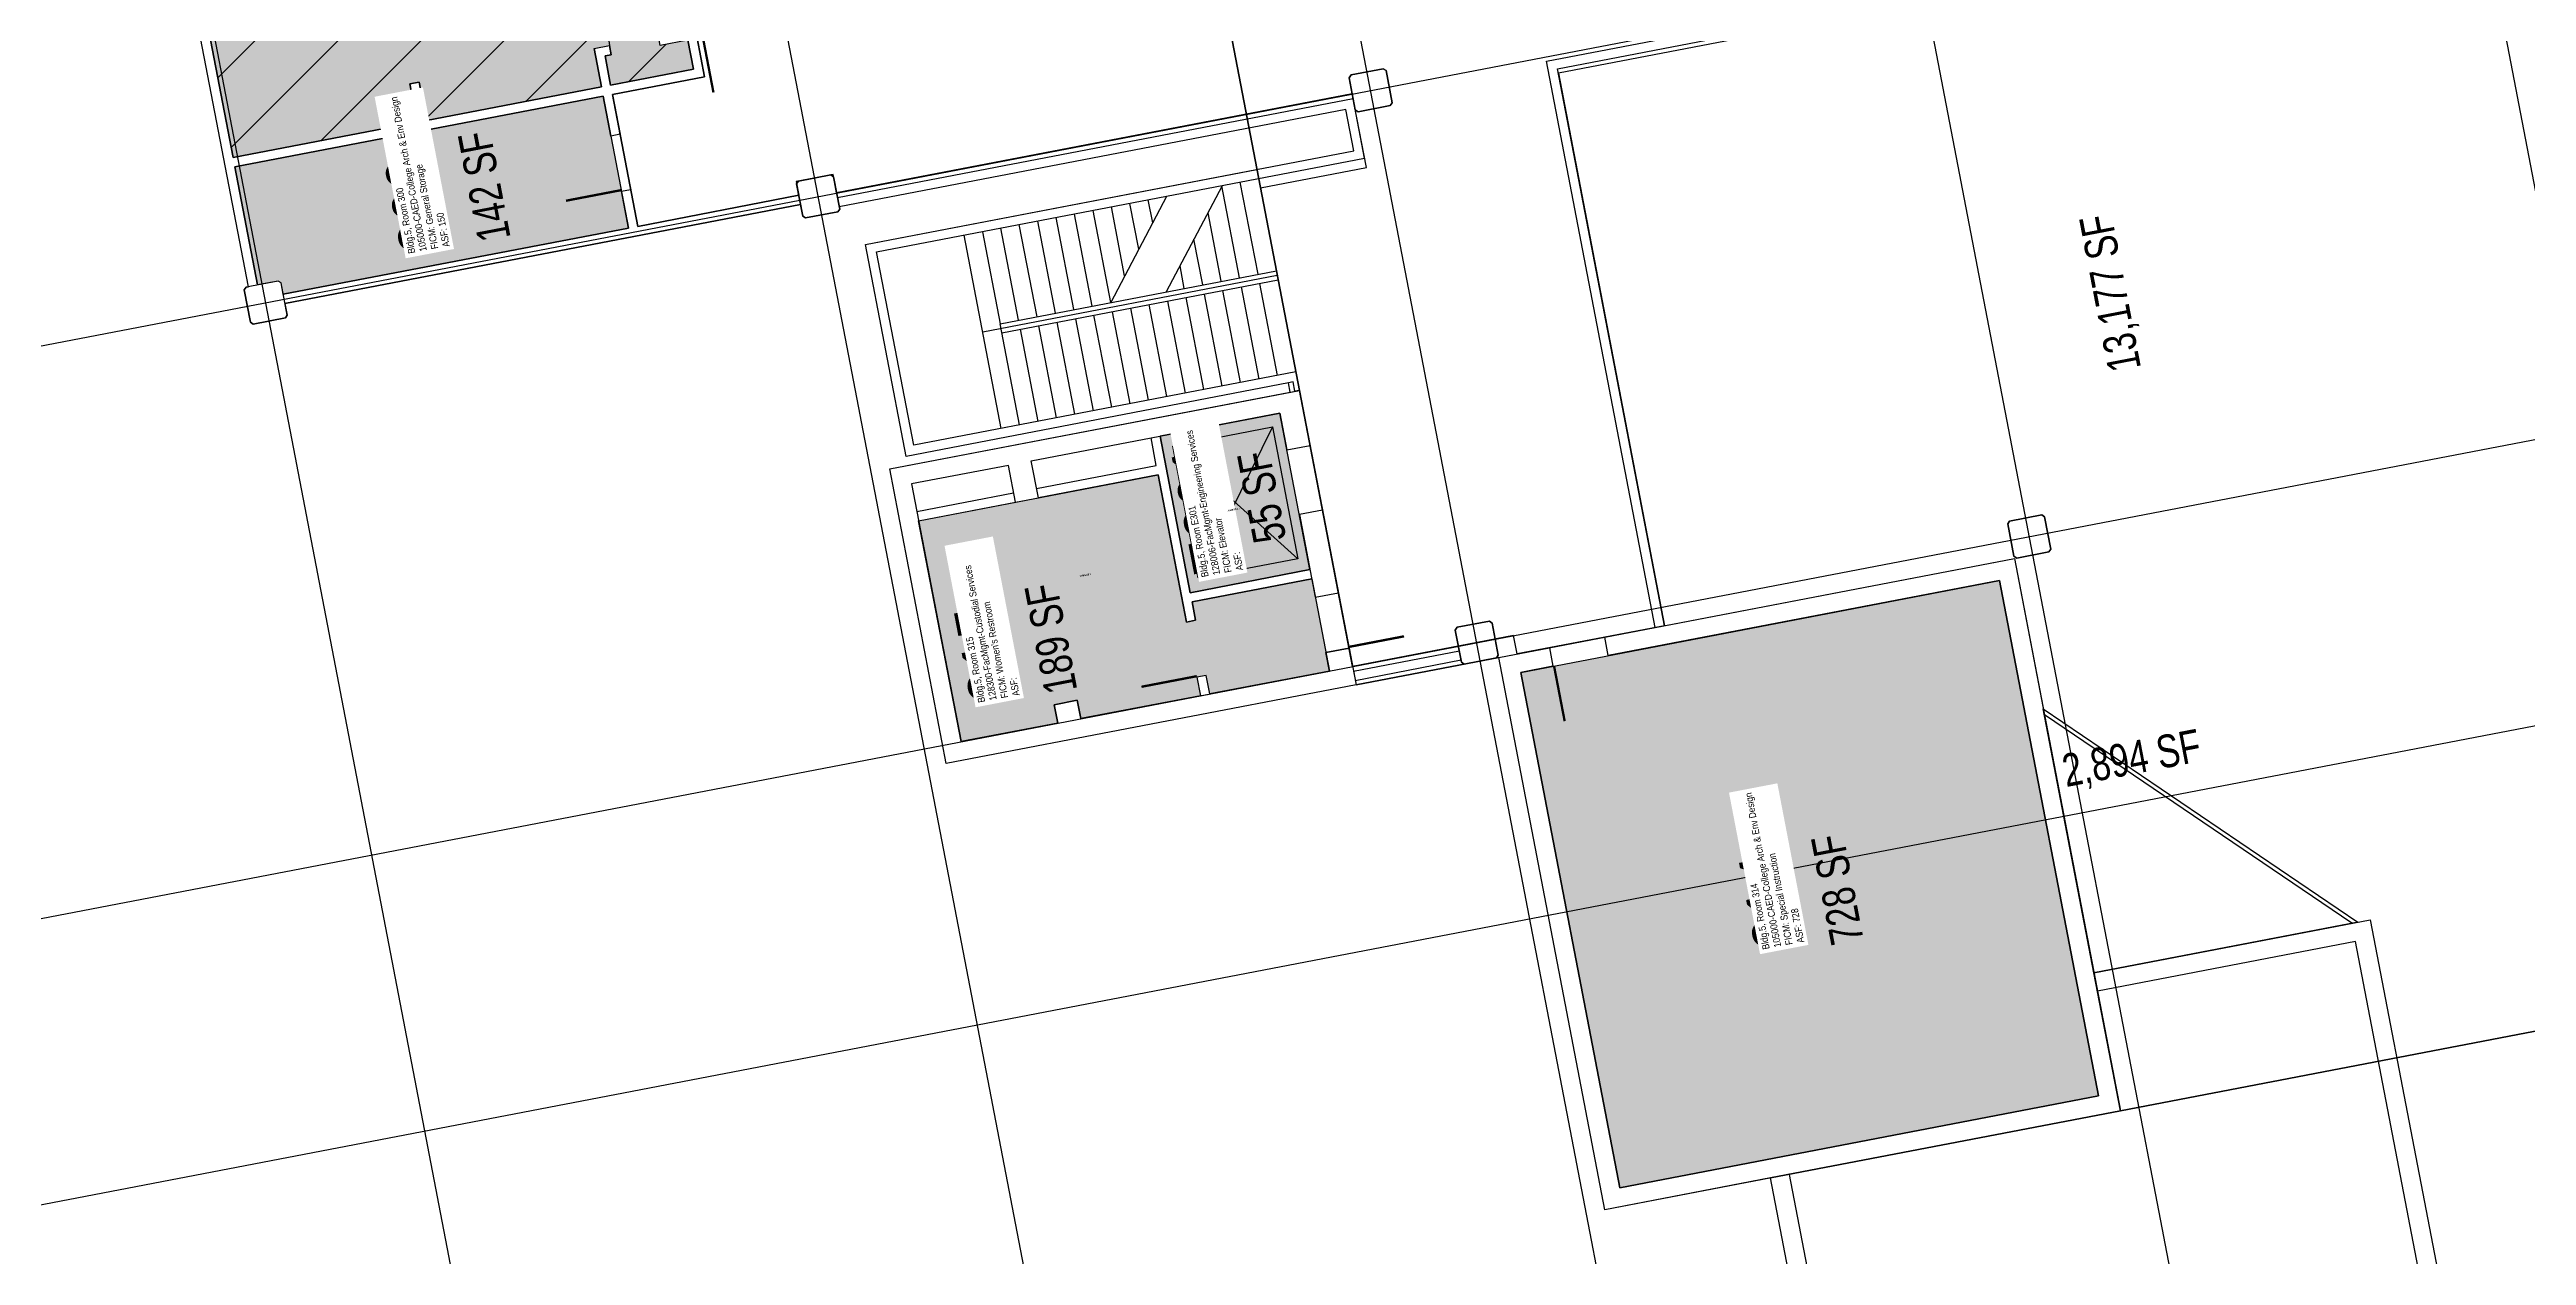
# Model space of a CAD drawing. Header units: inches. Extents: x 69199011 to 69202885, y 27673835 to 27677097.
# Drawn here: x 69199806 to 69201391, y 27674951 to 27675723 of the extents above; entities that cross this region are included whole.
import ezdxf
from ezdxf.enums import TextEntityAlignment as Align

# ---------------------------------------------------------------- set-up
doc = ezdxf.new("R2010")
doc.units = ezdxf.units.IN
doc.header["$LTSCALE"] = 10
doc.header["$MEASUREMENT"] = 0
doc.layers.get('0').update_dxf_attribs({"linetype": 'CONTINUOUS'})
for name, color, linetype in [('A-DOOR', 2, 'CONTINUOUS'), ('A-FLOR', 3, 'CONTINUOUS'), ('A-GRID', 1, 'CONTINUOUS'), ('A-IDEN-ICON', 4, 'CONTINUOUS'), ('A-IDEN-RNUM', 7, 'CONTINUOUS'), ('A-IDEN-SNUM', 4, 'CONTINUOUS'), ('A-IDEN-VNUM', 4, 'CONTINUOUS'), ('A-ROOF', 2, 'CONTINUOUS'), ('A-WALL', 5, 'CONTINUOUS'), ('AREA-ASSIGN', 7, 'CONTINUOUS'), ('AREA-GROSS', 1, 'CONTINUOUS'), ('AREA-OUTSIDE', 3, 'CONTINUOUS'), ('AREA-TEXT', 3, 'CONTINUOUS'), ('Rooms-Capacity', 4, 'CONTINUOUS'), ('Rooms-Category-Color', 7, 'CONTINUOUS'), ('Rooms-College-Color', 7, 'CONTINUOUS'), ('Rooms-Department-Color', 7, 'CONTINUOUS'), ('Rooms-Division-Color', 7, 'CONTINUOUS'), ('Rooms-Information', 7, 'CONTINUOUS')]:
    doc.layers.add(name, color=color, linetype=linetype)
doc.styles.add('CP_AREA', font='arial.ttf', dxfattribs={"height": 15})
doc.styles.add('CP_ROOMSNUMBER', font='arial.ttf', dxfattribs={"height": 1})
doc.styles.add('CP_ROOMVNUMBER', font='arial.ttf', dxfattribs={"width": 0.85, "height": 0.075})

# ---------------------------------------------------------------- blocks, each defined once
blk = doc.blocks.new('CPWOMEN')
at = {"const_width": 0.015}
blk.add_lwpolyline([(-0.0375, 0, 1), (0.0475, 0, 1)], format="xyb", close=True, dxfattribs=at)
for points in [[(0.005, -0.04), (0.005, -0.1)], [(-0.025, -0.07), (0.035, -0.07)]]:
    blk.add_lwpolyline(points, dxfattribs=at)

msp = doc.modelspace()

# ---------------------------------------------------------------- hatches: boundary and pattern name
at = {"layer": 'Rooms-Capacity'}
h = msp.add_hatch(dxfattribs=at)
h.set_pattern_fill('ANSI31', color=256, scale=300, style=0)
h.set_pattern_definition([(45, (0, 0), (-26.516504294, 26.516504294), [])])
h.paths.add_polyline_path([(69199808.2, 27676256.1), (69199821.4, 27676258.6), (69199822.6, 27676260.4), (69199821.2, 27676267.7), (69200151.2, 27676331.1), (69200152.6, 27676323.8), (69200154.3, 27676322.6), (69200161.7, 27676324), (69200225.1, 27675994), (69200217.7, 27675992.6), (69200216.5, 27675990.9), (69200220.5, 27675970.2), (69200222.2, 27675969), (69200229.6, 27675970.5), (69200272.6, 27675746.6), (69200196, 27675731.8), (69200197.2, 27675725.9), (69200214.8, 27675729.3), (69200218.4, 27675710.7), (69200165.4, 27675700.5), (69200161.8, 27675719.2), (69200165.7, 27675719.9), (69200164.6, 27675725.8), (69200154.8, 27675723.9), (69200159.5, 27675699.4), (69200047.5, 27675677.9), (69200042.8, 27675702.4), (69200036.9, 27675701.3), (69200041.7, 27675676.7), (69199923.8, 27675654.1), (69199876.1, 27675902.5), (69199889.3, 27675905.1), (69199890.5, 27675906.8), (69199886.6, 27675927.5), (69199884.8, 27675928.7), (69199871.5, 27675926.1)])
at = {"layer": 'Rooms-Category-Color', "true_color": 0xe3f498}
for points in [[(69199808.2, 27676256.1), (69199821.4, 27676258.6), (69199822.6, 27676260.4), (69199821.2, 27676267.7), (69200151.2, 27676331.1), (69200152.6, 27676323.8), (69200154.3, 27676322.6), (69200161.7, 27676324), (69200225.1, 27675994), (69200217.7, 27675992.6), (69200216.5, 27675990.9), (69200220.5, 27675970.2), (69200222.2, 27675969), (69200229.6, 27675970.5), (69200272.6, 27675746.6), (69200196, 27675731.8), (69200197.2, 27675725.9), (69200214.8, 27675729.3), (69200218.4, 27675710.7), (69200165.4, 27675700.5), (69200161.8, 27675719.2), (69200165.7, 27675719.9), (69200164.6, 27675725.8), (69200154.8, 27675723.9), (69200159.5, 27675699.4), (69200047.5, 27675677.9), (69200042.8, 27675702.4), (69200036.9, 27675701.3), (69200041.7, 27675676.7), (69199923.8, 27675654.1), (69199876.1, 27675902.5), (69199889.3, 27675905.1), (69199890.5, 27675906.8), (69199886.6, 27675927.5), (69199884.8, 27675928.7), (69199871.5, 27675926.1)], [(69200747.8, 27675324.6), (69201054.2, 27675383.5), (69201117.6, 27675053.5), (69200811.2, 27674994.7)]]:
    msp.add_hatch(color=61, dxfattribs=at).paths.add_polyline_path(points)
at = {"layer": 'Rooms-Category-Color', "true_color": 0xe3c5e1}
msp.add_hatch(color=254, dxfattribs=at).paths.add_polyline_path([(69199924.9, 27675648.2), (69200160.6, 27675693.5), (69200176.9, 27675609), (69199955.9, 27675566.6), (69199954.5, 27675573.9), (69199952.7, 27675575.1), (69199939.5, 27675572.6)])
at = {"layer": 'Rooms-Category-Color', "true_color": 0xadadad}
for points in [[(69200517.1, 27675475.8), (69200536.3, 27675375.6), (69200612.9, 27675390.4), (69200593.7, 27675490.5)], [(69200362.5, 27675421.7), (69200515.7, 27675451.1), (69200533.8, 27675356.8), (69200539.7, 27675358), (69200537.5, 27675369.8), (69200614.1, 27675384.5), (69200625.4, 27675325.5), (69200548.8, 27675310.8), (69200546.5, 27675322.6), (69200540.6, 27675321.5), (69200542.9, 27675309.7), (69200466.3, 27675295), (69200464, 27675306.8), (69200449.3, 27675303.9), (69200451.6, 27675292.2), (69200389.7, 27675280.3)]]:
    msp.add_hatch(color=253, dxfattribs=at).paths.add_polyline_path(points)
at = {"layer": 'Rooms-College-Color', "true_color": 0xe3f498}
for points in [[(69199808.2, 27676256.1), (69199821.4, 27676258.6), (69199822.6, 27676260.4), (69199821.2, 27676267.7), (69200151.2, 27676331.1), (69200152.6, 27676323.8), (69200154.3, 27676322.6), (69200161.7, 27676324), (69200225.1, 27675994), (69200217.7, 27675992.6), (69200216.5, 27675990.9), (69200220.5, 27675970.2), (69200222.2, 27675969), (69200229.6, 27675970.5), (69200272.6, 27675746.6), (69200196, 27675731.8), (69200197.2, 27675725.9), (69200214.8, 27675729.3), (69200218.4, 27675710.7), (69200165.4, 27675700.5), (69200161.8, 27675719.2), (69200165.7, 27675719.9), (69200164.6, 27675725.8), (69200154.8, 27675723.9), (69200159.5, 27675699.4), (69200047.5, 27675677.9), (69200042.8, 27675702.4), (69200036.9, 27675701.3), (69200041.7, 27675676.7), (69199923.8, 27675654.1), (69199876.1, 27675902.5), (69199889.3, 27675905.1), (69199890.5, 27675906.8), (69199886.6, 27675927.5), (69199884.8, 27675928.7), (69199871.5, 27675926.1)], [(69200747.8, 27675324.6), (69201054.2, 27675383.5), (69201117.6, 27675053.5), (69200811.2, 27674994.7)]]:
    msp.add_hatch(color=61, dxfattribs=at).paths.add_polyline_path(points)
at = {"layer": 'Rooms-College-Color', "true_color": 0x80bc67}
msp.add_hatch(color=83, dxfattribs=at).paths.add_polyline_path([(69199924.9, 27675648.2), (69200160.6, 27675693.5), (69200176.9, 27675609), (69199955.9, 27675566.6), (69199954.5, 27675573.9), (69199952.7, 27675575.1), (69199939.5, 27675572.6)])
at = {"layer": 'Rooms-College-Color', "true_color": 0xadadad}
for points in [[(69200517.1, 27675475.8), (69200536.3, 27675375.6), (69200612.9, 27675390.4), (69200593.7, 27675490.5)], [(69200362.5, 27675421.7), (69200515.7, 27675451.1), (69200533.8, 27675356.8), (69200539.7, 27675358), (69200537.5, 27675369.8), (69200614.1, 27675384.5), (69200625.4, 27675325.5), (69200548.8, 27675310.8), (69200546.5, 27675322.6), (69200540.6, 27675321.5), (69200542.9, 27675309.7), (69200466.3, 27675295), (69200464, 27675306.8), (69200449.3, 27675303.9), (69200451.6, 27675292.2), (69200389.7, 27675280.3)]]:
    msp.add_hatch(color=253, dxfattribs=at).paths.add_polyline_path(points)
at = {"layer": 'Rooms-Department-Color', "true_color": 0xe3f498}
for points in [[(69199808.2, 27676256.1), (69199821.4, 27676258.6), (69199822.6, 27676260.4), (69199821.2, 27676267.7), (69200151.2, 27676331.1), (69200152.6, 27676323.8), (69200154.3, 27676322.6), (69200161.7, 27676324), (69200225.1, 27675994), (69200217.7, 27675992.6), (69200216.5, 27675990.9), (69200220.5, 27675970.2), (69200222.2, 27675969), (69200229.6, 27675970.5), (69200272.6, 27675746.6), (69200196, 27675731.8), (69200197.2, 27675725.9), (69200214.8, 27675729.3), (69200218.4, 27675710.7), (69200165.4, 27675700.5), (69200161.8, 27675719.2), (69200165.7, 27675719.9), (69200164.6, 27675725.8), (69200154.8, 27675723.9), (69200159.5, 27675699.4), (69200047.5, 27675677.9), (69200042.8, 27675702.4), (69200036.9, 27675701.3), (69200041.7, 27675676.7), (69199923.8, 27675654.1), (69199876.1, 27675902.5), (69199889.3, 27675905.1), (69199890.5, 27675906.8), (69199886.6, 27675927.5), (69199884.8, 27675928.7), (69199871.5, 27675926.1)], [(69199924.9, 27675648.2), (69200160.6, 27675693.5), (69200176.9, 27675609), (69199955.9, 27675566.6), (69199954.5, 27675573.9), (69199952.7, 27675575.1), (69199939.5, 27675572.6)], [(69200747.8, 27675324.6), (69201054.2, 27675383.5), (69201117.6, 27675053.5), (69200811.2, 27674994.7)]]:
    msp.add_hatch(color=61, dxfattribs=at).paths.add_polyline_path(points)
at = {"layer": 'Rooms-Department-Color', "true_color": 0xacacac}
for points in [[(69200517.1, 27675475.8), (69200536.3, 27675375.6), (69200612.9, 27675390.4), (69200593.7, 27675490.5)], [(69200362.5, 27675421.7), (69200515.7, 27675451.1), (69200533.8, 27675356.8), (69200539.7, 27675358), (69200537.5, 27675369.8), (69200614.1, 27675384.5), (69200625.4, 27675325.5), (69200548.8, 27675310.8), (69200546.5, 27675322.6), (69200540.6, 27675321.5), (69200542.9, 27675309.7), (69200466.3, 27675295), (69200464, 27675306.8), (69200449.3, 27675303.9), (69200451.6, 27675292.2), (69200389.7, 27675280.3)]]:
    msp.add_hatch(color=253, dxfattribs=at).paths.add_polyline_path(points)
at = {"layer": 'Rooms-Division-Color', "true_color": 0xe3f498}
for points in [[(69199808.2, 27676256.1), (69199821.4, 27676258.6), (69199822.6, 27676260.4), (69199821.2, 27676267.7), (69200151.2, 27676331.1), (69200152.6, 27676323.8), (69200154.3, 27676322.6), (69200161.7, 27676324), (69200225.1, 27675994), (69200217.7, 27675992.6), (69200216.5, 27675990.9), (69200220.5, 27675970.2), (69200222.2, 27675969), (69200229.6, 27675970.5), (69200272.6, 27675746.6), (69200196, 27675731.8), (69200197.2, 27675725.9), (69200214.8, 27675729.3), (69200218.4, 27675710.7), (69200165.4, 27675700.5), (69200161.8, 27675719.2), (69200165.7, 27675719.9), (69200164.6, 27675725.8), (69200154.8, 27675723.9), (69200159.5, 27675699.4), (69200047.5, 27675677.9), (69200042.8, 27675702.4), (69200036.9, 27675701.3), (69200041.7, 27675676.7), (69199923.8, 27675654.1), (69199876.1, 27675902.5), (69199889.3, 27675905.1), (69199890.5, 27675906.8), (69199886.6, 27675927.5), (69199884.8, 27675928.7), (69199871.5, 27675926.1)], [(69199924.9, 27675648.2), (69200160.6, 27675693.5), (69200176.9, 27675609), (69199955.9, 27675566.6), (69199954.5, 27675573.9), (69199952.7, 27675575.1), (69199939.5, 27675572.6)], [(69200747.8, 27675324.6), (69201054.2, 27675383.5), (69201117.6, 27675053.5), (69200811.2, 27674994.7)]]:
    msp.add_hatch(color=61, dxfattribs=at).paths.add_polyline_path(points)
at = {"layer": 'Rooms-Division-Color', "true_color": 0xadadad}
for points in [[(69200517.1, 27675475.8), (69200536.3, 27675375.6), (69200612.9, 27675390.4), (69200593.7, 27675490.5)], [(69200362.5, 27675421.7), (69200515.7, 27675451.1), (69200533.8, 27675356.8), (69200539.7, 27675358), (69200537.5, 27675369.8), (69200614.1, 27675384.5), (69200625.4, 27675325.5), (69200548.8, 27675310.8), (69200546.5, 27675322.6), (69200540.6, 27675321.5), (69200542.9, 27675309.7), (69200466.3, 27675295), (69200464, 27675306.8), (69200449.3, 27675303.9), (69200451.6, 27675292.2), (69200389.7, 27675280.3)]]:
    msp.add_hatch(color=253, dxfattribs=at).paths.add_polyline_path(points)

# ---------------------------------------------------------------- linework, layer by layer
at = {"layer": 'A-DOOR'}
for points, format in [([(69200195.3, 27675731.7), (69200189.3, 27675763.1), (69200190, 27675763.3, 0.414214), (69200164.6, 27675725.8), (69200165.7, 27675719.9), (69200161.8, 27675719.2), (69200165.4, 27675700.5), (69200218.4, 27675710.7), (69200214.8, 27675729.3), (69200197.2, 27675725.9), (69200196, 27675731.8), (69200222.5, 27675736.9), (69200223.7, 27675731), (69200220.7, 27675730.5), (69200225.4, 27675705.9), (69200166.5, 27675694.6), (69200171.4, 27675669.1), (69200165.5, 27675667.9), (69200160.6, 27675693.5), (69199924.9, 27675648.2), (69199939.5, 27675572.6)], "xyb"), ([(69200224.4, 27675731.2, 1.5, 1.5, 0), (69200231.2, 27675695.8, 0, 0, 0), (69200231.9, 27675696, 0, 0, 0.414214), (69200258.7, 27675739.3, 0, 0, 0.414214)], "xyseb"), ([(69200172.2, 27675633.3, 1.5, 1.5, 0), (69200136.8, 27675626.5, 0, 0, 0), (69200136.7, 27675627.3, 0, 0, -0.414214), (69200167, 27675668.2, 0, 0, -0.414214)], "xyseb"), ([(69200637.7, 27675340.9, 1.5, 1.5, 0), (69200673.1, 27675347.7, 0, 0, 0), (69200672.9, 27675348.4, 0, 0, 0.414214), (69200629.6, 27675375.2, 0, 0, 0.414214)], "xyseb"), ([(69200540.5, 27675322.2, 1.5, 1.5, 0), (69200505.1, 27675315.4, 0, 0, 0), (69200505, 27675316.2, 0, 0, -0.414214), (69200535.3, 27675357.1, 0, 0, -0.414214)], "xyseb"), ([(69200769.1, 27675328.7, 1.5, 1.5, 0), (69200775.9, 27675293.4, 0, 0, 0), (69200776.7, 27675293.5, 0, 0, 0.414214), (69200803.5, 27675336.8, 0, 0, 0.414214)], "xyseb")]:
    msp.add_lwpolyline(points, format=format, dxfattribs=at)
at = {"layer": 'A-FLOR'}
for points in [[(69200637.9, 27675340.2), (69200623.1, 27675337.3), (69200637.9, 27675340.2), (69200642.4, 27675316.6), (69200380.2, 27675266.2), (69200344, 27675454.8), (69200606.2, 27675505.1), (69200580.1, 27675640.7)], [(69200521.2, 27675629.3), (69200485.4, 27675561.4), (69200474.1, 27675620.3)], [(69200556.8, 27675636.1), (69200521, 27675568.1)], [(69200567.9, 27675577.2), (69200556.6, 27675636.1)], [(69200579.7, 27675579.5), (69200568.3, 27675638.4)], [(69200450, 27675554.6), (69200438.7, 27675613.5)], [(69200461.8, 27675556.8), (69200450.5, 27675615.8)], [(69200473.6, 27675559.1), (69200462.3, 27675618)], [(69200494.3, 27675578.4), (69200485.9, 27675622.6)], [(69200503.3, 27675595.4), (69200497.6, 27675624.8)], [(69200512.3, 27675612.4), (69200509.4, 27675627.1)], [(69200556.1, 27675575), (69200547.7, 27675618.8)], [(69200415.4, 27675480.7), (69200391.6, 27675604.4)], [(69200403.4, 27675606.7), (69200414.7, 27675547.8), (69200591.4, 27675581.7)], [(69200426.5, 27675550), (69200415.1, 27675609)], [(69200438.3, 27675552.3), (69200426.9, 27675611.2)], [(69200544.3, 27675572.7), (69200538.7, 27675601.8)], [(69200532.5, 27675570.4), (69200529.8, 27675584.8)], [(69200403.5, 27675542.6), (69200592, 27675578.8)], [(69200415.8, 27675541.9), (69200592.6, 27675575.9)], [(69200556.8, 27675507.9), (69200545.4, 27675566.8)], [(69200568.5, 27675510.1), (69200557.2, 27675569.1)], [(69200580.3, 27675512.4), (69200569, 27675571.3)], [(69200592.1, 27675514.7), (69200580.8, 27675573.6)], [(69200474.3, 27675492), (69200463, 27675550.9)], [(69200486.1, 27675494.3), (69200474.7, 27675553.2)], [(69200497.8, 27675496.6), (69200486.5, 27675555.5)], [(69200509.6, 27675498.8), (69200498.3, 27675557.7)], [(69200521.4, 27675501.1), (69200510.1, 27675560)], [(69200533.2, 27675503.3), (69200521.9, 27675562.3)], [(69200545, 27675505.6), (69200533.7, 27675564.5)], [(69200427.1, 27675483), (69200414.7, 27675547.8)], [(69200438.9, 27675485.2), (69200427.6, 27675544.2)], [(69200450.7, 27675487.5), (69200439.4, 27675546.4)], [(69200462.5, 27675489.8), (69200451.2, 27675548.7)], [(69200588.9, 27675481.7), (69200541.4, 27675385.1)], [(69200525.2, 27675469.5), (69200605.2, 27675397.3)]]:
    msp.add_lwpolyline(points, dxfattribs=at)
msp.add_lwpolyline([(69200541.4, 27675385.1), (69200525.2, 27675469.5), (69200588.9, 27675481.7), (69200605.2, 27675397.3)], close=True, dxfattribs=at)
at = {"layer": 'A-GRID'}
for points in [[(69201664.5, 27674242.1), (69201155, 27676893.6)], [(69201310.9, 27674174.2), (69200801.5, 27676825.7)], [(69200957.4, 27674106.3), (69200448, 27676757.8)], [(69200603.9, 27674038.4), (69200094.4, 27676689.9)], [(69200250.3, 27673970.4), (69199740.9, 27676622)], [(69199237.6, 27675425.5), (69202419.4, 27676036.8)], [(69199305.5, 27675072), (69202487.3, 27675683.3)], [(69199339.5, 27674895.2), (69202521.3, 27675506.5)]]:
    msp.add_lwpolyline(points, dxfattribs=at)
at = {"layer": 'A-ROOF'}
for points in [[(69201114.6, 27675132.4), (69201082.2, 27675301.3), (69201283.5, 27675164.8)], [(69200907.7, 27675001), (69201131.6, 27675044), (69201114.6, 27675132.4), (69201291.4, 27675166.3), (69201385.4, 27674677.3), (69200984.7, 27674600.3)]]:
    msp.add_lwpolyline(points, close=True, dxfattribs=at)
for points in [[(69201279.6, 27675164.1), (69201082.9, 27675297.4)], [(69200919.5, 27675003.2), (69200994.2, 27674614.4), (69201371.3, 27674686.8), (69201281.9, 27675152.3), (69201116.9, 27675120.6)]]:
    msp.add_lwpolyline(points, dxfattribs=at)
at = {"layer": 'A-WALL'}
for points in [[(69199933.6, 27675571.4), (69199870.2, 27675901.4)], [(69199876.1, 27675902.5), (69199923.8, 27675654.1), (69200041.7, 27675676.7), (69200036.9, 27675701.3), (69200042.8, 27675702.4), (69200047.5, 27675677.9), (69200159.5, 27675699.4), (69200154.8, 27675723.9), (69200164.6, 27675725.8)], [(69200833.9, 27675353.4), (69200764.3, 27675715.8), (69200994.1, 27675759.9)], [(69200839.8, 27675354.5), (69200771.3, 27675711), (69200995.2, 27675754)], [(69200310.6, 27675628.6), (69200640.5, 27675692)], [(69200600.3, 27675504), (69200599.1, 27675509.9), (69200354.6, 27675462.9), (69200328.6, 27675598.4), (69200640.9, 27675658.4), (69200635.8, 27675685), (69200311.7, 27675622.7)], [(69200603.9, 27675516.9), (69200359.4, 27675470), (69200335.6, 27675593.7), (69200647.9, 27675653.7), (69200641.7, 27675686.1)], [(69199955.9, 27675566.6), (69200176.9, 27675609), (69200172.3, 27675632.6), (69200178.2, 27675633.7), (69200182.8, 27675610.1), (69200285.9, 27675630)], [(69199957, 27675560.7), (69200287, 27675624.1)], [(69200614.1, 27675384.5), (69200537.5, 27675369.8), (69200539.7, 27675358), (69200533.8, 27675356.8), (69200515.7, 27675451.1), (69200439.1, 27675436.4), (69200434.6, 27675460), (69200593.7, 27675490.5), (69200598.2, 27675467), (69200613, 27675469.8), (69200606.2, 27675505.1)], [(69200438, 27675442.3), (69200514.6, 27675457), (69200511.2, 27675474.7)], [(69200612.9, 27675390.4), (69200536.3, 27675375.6), (69200517.1, 27675475.8)], [(69200362.5, 27675421.7), (69200424.4, 27675433.6), (69200419.9, 27675457.1), (69200358, 27675445.3), (69200389.7, 27675280.3), (69200451.6, 27675292.2), (69200449.3, 27675303.9), (69200464, 27675306.8), (69200466.3, 27675295), (69200625.4, 27675325.5), (69200623.1, 27675337.3)], [(69200361.4, 27675427.6), (69200423.3, 27675439.5)], [(69200424.4, 27675433.6), (69200439.1, 27675436.4)], [(69200616.3, 27675372.7), (69200631.1, 27675375.5)], [(69200640.7, 27675325.4), (69200708.5, 27675338.5)], [(69200641.8, 27675319.5), (69200709.6, 27675332.6)], [(69200548.8, 27675310.8), (69200546.5, 27675322.6), (69200540.6, 27675321.5), (69200542.9, 27675309.7)]]:
    msp.add_lwpolyline(points, dxfattribs=at)
for points in [[(69200639.2, 27675707), (69200659.8, 27675711)], [(69200661.6, 27675709.8), (69200665.5, 27675689.1), (69200664.3, 27675687.4), (69200665.5, 27675689.1), (69200661.6, 27675709.8), (69200659.8, 27675711)], [(69200641.9, 27675684.6), (69200643.7, 27675683.4), (69200641.9, 27675684.6), (69200638, 27675705.2), (69200639.2, 27675707), (69200638, 27675705.2)], [(69200664.3, 27675687.4), (69200643.7, 27675683.4)], [(69200310.8, 27675619.5), (69200290.2, 27675615.5), (69200288.4, 27675616.7), (69200284.4, 27675637.3), (69200285.6, 27675639.1), (69200306.3, 27675643), (69200285.6, 27675639.1), (69200284.4, 27675637.3), (69200288.4, 27675616.7), (69200290.2, 27675615.5)], [(69200308, 27675641.8), (69200306.3, 27675643)], [(69200308, 27675641.8), (69200312, 27675621.2)], [(69200312, 27675621.2), (69200310.8, 27675619.5)], [(69199932.1, 27675571.2), (69199930.9, 27675569.4), (69199934.9, 27675548.8), (69199936.6, 27675547.6), (69199957.3, 27675551.5), (69199958.4, 27675553.3), (69199954.5, 27675573.9), (69199952.7, 27675575.1)], [(69200620.9, 27675428.5), (69200606.2, 27675425.7), (69200616.3, 27675372.7), (69200631.1, 27675375.5)], [(69201060.6, 27675421.4), (69201081.3, 27675425.4)], [(69201083, 27675424.2), (69201087, 27675403.5), (69201085.8, 27675401.8), (69201087, 27675403.5), (69201083, 27675424.2), (69201081.3, 27675425.4)], [(69201063.4, 27675399), (69201065.2, 27675397.8), (69201063.4, 27675399), (69201059.4, 27675419.6), (69201060.6, 27675421.4), (69201059.4, 27675419.6)], [(69200907.7, 27675001), (69200801.6, 27674980.6), (69200733.7, 27675334.1), (69200766.1, 27675340.4), (69200768.4, 27675328.6), (69200747.8, 27675324.6), (69200811.2, 27674994.7), (69201117.6, 27675053.5), (69201054.2, 27675383.5), (69200803.7, 27675335.4), (69200801.5, 27675347.2), (69201063.7, 27675397.5), (69201114.6, 27675132.4), (69201131.6, 27675044)], [(69201085.8, 27675401.8), (69201065.2, 27675397.8)], [(69200709.9, 27675331.1), (69200711.6, 27675329.9), (69200709.9, 27675331.1), (69200705.9, 27675351.7), (69200707.1, 27675353.5), (69200705.9, 27675351.7)], [(69200707.1, 27675353.5), (69200727.7, 27675357.4)], [(69200729.5, 27675356.2), (69200733.4, 27675335.6), (69200732.2, 27675333.9), (69200733.4, 27675335.6), (69200729.5, 27675356.2), (69200727.7, 27675357.4)], [(69200732.2, 27675333.9), (69200711.6, 27675329.9)]]:
    msp.add_lwpolyline(points, close=True, dxfattribs=at)
at = {"layer": 'AREA-ASSIGN'}
for points in [[(69200154.8, 27675723.9), (69200159.5, 27675699.4), (69200047.5, 27675677.9), (69200042.8, 27675702.4), (69200036.9, 27675701.3), (69200041.7, 27675676.7), (69199923.8, 27675654.1), (69199876.1, 27675902.5)], [(69200214.8, 27675729.3), (69200218.4, 27675710.7), (69200165.4, 27675700.5), (69200161.8, 27675719.2), (69200165.7, 27675719.9), (69200164.6, 27675725.8)]]:
    msp.add_lwpolyline(points, dxfattribs=at)
for points in [[(69199924.9, 27675648.2), (69200160.6, 27675693.5), (69200176.9, 27675609), (69199955.9, 27675566.6), (69199954.5, 27675573.9), (69199952.7, 27675575.1), (69199939.5, 27675572.6)], [(69200517.1, 27675475.8), (69200536.3, 27675375.6), (69200612.9, 27675390.4), (69200593.7, 27675490.5)], [(69200362.5, 27675421.7), (69200515.7, 27675451.1), (69200533.8, 27675356.8), (69200539.7, 27675358), (69200537.5, 27675369.8), (69200614.1, 27675384.5), (69200625.4, 27675325.5), (69200548.8, 27675310.8), (69200546.5, 27675322.6), (69200540.6, 27675321.5), (69200542.9, 27675309.7), (69200466.3, 27675295), (69200464, 27675306.8), (69200449.3, 27675303.9), (69200451.6, 27675292.2), (69200389.7, 27675280.3)], [(69200747.8, 27675324.6), (69201054.2, 27675383.5), (69201117.6, 27675053.5), (69200811.2, 27674994.7)]]:
    msp.add_lwpolyline(points, close=True, dxfattribs=at)
at = {"layer": 'AREA-GROSS'}
for points in [[(69201639.6, 27675977.6), (69201044.5, 27675863.3), (69201039.8, 27675887.8), (69200927.8, 27675866.3), (69200932.5, 27675841.8), (69200632, 27675784), (69200627.3, 27675808.6), (69200550.7, 27675793.9), (69200606.2, 27675505.1), (69200642.4, 27675316.6), (69200733.7, 27675334.1), (69200733.7, 27675334.1), (69201063.7, 27675397.5), (69201131.6, 27675044), (69201488.1, 27675112.5)], [(69200220.7, 27675730.5), (69200225.4, 27675705.9), (69200166.5, 27675694.6), (69200182.8, 27675610.1), (69200285.9, 27675630), (69200284.4, 27675637.3), (69200285.6, 27675639.1), (69200306.3, 27675643), (69200308, 27675641.8), (69200312, 27675621.2), (69200310.8, 27675619.5), (69200290.2, 27675615.5), (69200288.4, 27675616.7), (69200287, 27675624.1), (69199957, 27675560.7), (69199958.4, 27675553.3), (69199957.3, 27675551.5), (69199936.6, 27675547.6), (69199934.9, 27675548.8), (69199930.9, 27675569.4), (69199932.1, 27675571.2), (69199933.6, 27675571.4), (69199870.2, 27675901.4)], [(69201488.1, 27675112.5), (69201131.6, 27675044), (69200801.6, 27674980.6), (69200733.7, 27675334.1), (69200642.4, 27675316.6), (69200380.2, 27675266.2), (69200344, 27675454.8), (69200600.3, 27675504), (69200606.2, 27675505.1), (69200550.7, 27675793.9)]]:
    msp.add_lwpolyline(points, dxfattribs=at)
at = {"layer": 'AREA-OUTSIDE'}
msp.add_lwpolyline([(69201596.8, 27675866.5), (69200771.9, 27675708.1), (69200839.8, 27675354.5), (69200745.5, 27675336.4), (69200743.2, 27675348.2), (69200640.1, 27675328.4), (69200606.2, 27675505.1), (69200603.2, 27675504.6), (69200602.1, 27675510.5), (69200599.1, 27675509.9), (69200354.6, 27675462.9), (69200328.6, 27675598.4), (69200579, 27675646.6), (69200581.3, 27675634.8), (69200649, 27675647.8), (69200640, 27675694.9), (69200310, 27675631.5), (69200307.7, 27675643.3), (69200284.2, 27675638.8), (69200285.9, 27675630), (69200182.8, 27675610.1), (69200166.5, 27675694.6), (69200225.4, 27675705.9), (69200220.7, 27675730.5)], dxfattribs=at)

# ---------------------------------------------------------------- block references
at = {"layer": 'A-IDEN-ICON', "xscale": 480, "yscale": 480, "zscale": 480, "rotation": 100.8755008986812}
msp.add_blockref('CPWOMEN', (69200466.9, 27675408.6), dxfattribs=at)

# ---------------------------------------------------------------- texts
at = {"layer": 'A-IDEN-RNUM', "style": 'CP_ROOMSNUMBER', "width": 0.85}
msp.add_text('0300-00', height=1, rotation=10.8755, dxfattribs=at).set_placement((69200048.1, 27675631.4), align=Align.MIDDLE)
for s, p in [('E301-00', (69200564, 27675428.3)), ('0315-00', (69200469.2, 27675386.4)), ('0314-00', (69200907.4, 27675192.9))]:
    msp.add_text(s, height=1, rotation=10.8755, dxfattribs=at).set_placement(p, align=Align.CENTER)
at = {"layer": 'A-IDEN-SNUM', "style": 'CP_ROOMSNUMBER', "width": 0.85}
msp.add_text('0050030000', height=1, rotation=10.8755, dxfattribs=at).set_placement((69200048.1, 27675631.4), align=Align.MIDDLE)
for s, p in [('0050E30100', (69200564, 27675428.3)), ('0050031500', (69200469.2, 27675386.4)), ('0050031400', (69200907.4, 27675192.9))]:
    msp.add_text(s, height=1, rotation=10.8755, dxfattribs=at).set_placement(p, align=Align.CENTER)
at = {"layer": 'A-IDEN-VNUM', "style": 'CP_ROOMVNUMBER', "width": 0.85}
msp.add_text('300', height=31.5, rotation=100.88, dxfattribs=at).set_placement((69200041.5, 27675625.1), align=Align.MIDDLE)
for s, p in [('E301', (69200562.1, 27675433.2)), ('315', (69200421.4, 27675340.6)), ('314', (69200923.4, 27675182.6))]:
    msp.add_text(s, height=31.5, rotation=100.88, dxfattribs=at).set_placement(p, align=Align.CENTER)
at = {"layer": 'AREA-GROSS', "style": 'CP_AREA', "width": 0.75}
msp.add_text('13,177 SF', height=21, rotation=100.88, dxfattribs=at).set_placement((69201124.9, 27675567.3), align=Align.MIDDLE_CENTER)
at = {"layer": 'AREA-OUTSIDE', "style": 'CP_AREA', "width": 0.75}
msp.add_text('2,894 SF', height=21, rotation=10.8755, dxfattribs=at).set_placement((69201138.6, 27675269.9), align=Align.MIDDLE_CENTER)
at = {"layer": 'AREA-TEXT', "style": 'CP_AREA', "width": 0.75}
for s, p in [('142 SF', (69200084.5, 27675635.6)), ('55 SF', (69200582, 27675436.8)), ('189 SF', (69200447.1, 27675346.2)), ('728 SF', (69200950.4, 27675185.6))]:
    msp.add_text(s, height=21, rotation=100.8755, dxfattribs=at).set_placement(p, align=Align.MIDDLE_CENTER)

# ---------------------------------------------------------------- next in the draw order: texts
at = {"layer": 'Rooms-Information', "char_height": 4.5, "width": 100.8, "attachment_point": 7, "rotation": 100.88, "style": 'CP_ROOMVNUMBER', "bg_fill": 3, "box_fill_scale": 1.5, "bg_fill_color": 256, "bg_fill_true_color": 13158600, "bg_fill_transparency": 0}
for s, insert in [('Bldg.5, Room 300^M^J105000-CAED-College Arch & Env Design^M^JFICM: General Storage^M^JASF: 150', (69200062.6, 27675597.4)), ('Bldg.5, Room E301^M^J128006-FacMgmt-Engineering Services^M^JFICM: Elevator^M^JASF: ', (69200570.3, 27675390.3)), ("Bldg.5, Room 315^M^J128300-FacMgmt-Custodial Services^M^JFICM: Women's Restroom^M^JASF: ", (69200427.3, 27675310)), ('Bldg.5, Room 314^M^J105000-CAED-College Arch & Env Design^M^JFICM: Special Instruction^M^JASF: 728', (69200929.3, 27675152))]:
    msp.add_mtext(s, dxfattribs=dict(at, insert=insert))

doc.saveas('drawing.dxf')
